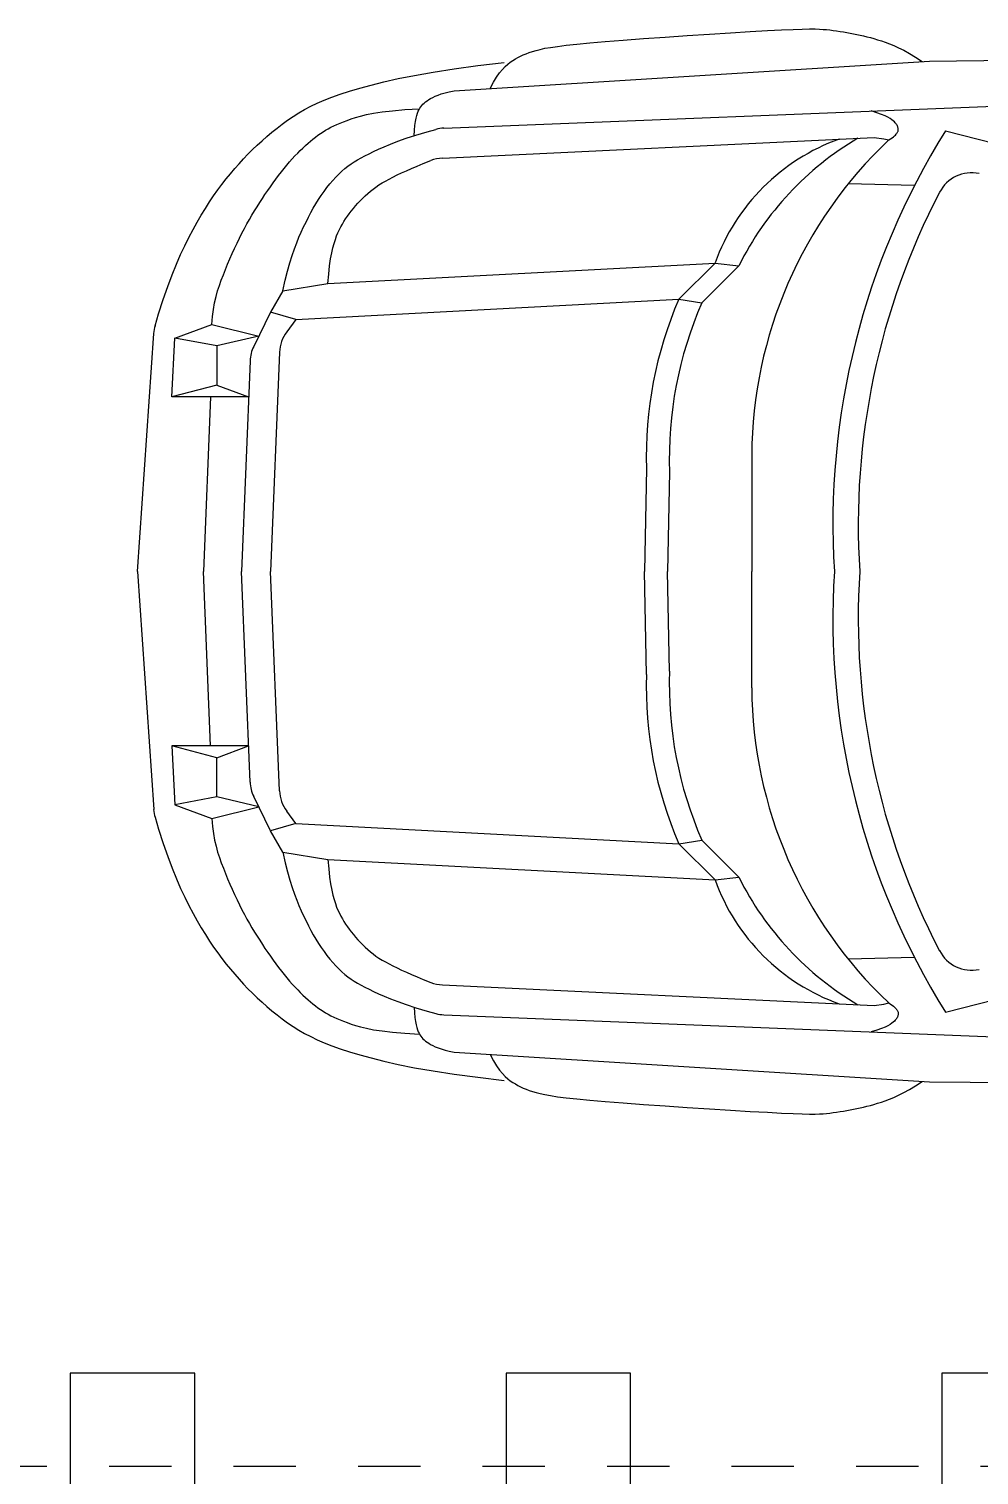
# Model space of a CAD drawing. Header units: inches. Extents: x -370 to 18, y -197 to 199.
# Drawn here: x -26.587 to -25.061, y 37.969 to 40.292 of the extents above; entities that cross this region are included whole.
import ezdxf

# ---------------------------------------------------------------- set-up
doc = ezdxf.new("R2010")
doc.units = ezdxf.units.IN
doc.header["$MEASUREMENT"] = 0
doc.linetypes.add('RAYITAS', pattern=[0.375, 0.25, -0.125])
doc.layers.add('MUEBLES', color=7, linetype='Continuous')

# ---------------------------------------------------------------- blocks, each defined once
blk = doc.blocks.new('a4')
at = {"color": 1}
for p, q in [((172.198, 151.7936), (172.9613, 151.8413)), ((172.9613, 151.8413), (173.2106, 151.8435)), ((172.1082, 151.8131), (172.1344, 151.8183)), ((172.1344, 151.8183), (172.1642, 151.8236)), ((172.1642, 151.8236), (172.1978, 151.8287)), ((172.1978, 151.8287), (172.2358, 151.8339)), ((172.2358, 151.8339), (172.2785, 151.8389)), ((172.0298, 151.7929), (172.0462, 151.7978)), ((172.0462, 151.7978), (172.0645, 151.8028)), ((172.0645, 151.8028), (172.085, 151.8079)), ((172.085, 151.8079), (172.1082, 151.8131)), ((171.9676, 151.7686), (171.978, 151.7736)), ((171.978, 151.7736), (171.9892, 151.7785)), ((171.9892, 151.7785), (172.0014, 151.7833)), ((172.0014, 151.7833), (172.0149, 151.7881)), ((172.0149, 151.7881), (172.0298, 151.7929)), ((172.1815, 151.7334), (173.1717, 151.7733)), ((171.9305, 151.7463), (171.9394, 151.7523)), ((171.9394, 151.7523), (171.9485, 151.758)), ((171.9485, 151.758), (171.9578, 151.7634)), ((171.9578, 151.7634), (171.9676, 151.7686)), ((171.8972, 151.7203), (171.9053, 151.7271)), ((171.9053, 151.7271), (171.9135, 151.7337)), ((171.9135, 151.7337), (171.9219, 151.7401)), ((171.9219, 151.7401), (171.9305, 151.7463)), ((172.1364, 151.7222), (172.1544, 151.7275)), ((172.1544, 151.7275), (172.1686, 151.7314)), ((172.9871, 151.7293), (173.5299, 151.5915)), ((171.8742, 151.699), (171.8817, 151.7062)), ((171.8817, 151.7062), (171.8894, 151.7133)), ((171.8894, 151.7133), (171.8972, 151.7203)), ((172.0764, 151.6997), (172.0854, 151.7036)), ((172.0854, 151.7036), (172.0956, 151.7079)), ((172.0956, 151.7079), (172.1073, 151.7124)), ((172.1073, 151.7124), (172.1208, 151.7172)), ((172.1208, 151.7172), (172.1364, 151.7222)), ((172.1792, 151.6854), (172.8726, 151.7186)), ((171.8524, 151.6764), (171.8596, 151.6841)), ((171.8596, 151.6841), (171.8668, 151.6916)), ((171.8668, 151.6916), (171.8742, 151.699)), ((172.0323, 151.6762), (172.0374, 151.6796)), ((172.0374, 151.6796), (172.0428, 151.6828)), ((172.0428, 151.6828), (172.0485, 151.686)), ((172.0485, 151.686), (172.0546, 151.6892)), ((172.0546, 151.6892), (172.0612, 151.6925)), ((172.0612, 151.6925), (172.0685, 151.696)), ((172.0685, 151.696), (172.0764, 151.6997)), ((172.1483, 151.6766), (172.1605, 151.6814)), ((171.8317, 151.6519), (171.8385, 151.6604)), ((171.8385, 151.6604), (171.8454, 151.6685)), ((171.8454, 151.6685), (171.8524, 151.6764)), ((172.0078, 151.6548), (172.0127, 151.6598)), ((172.0127, 151.6598), (172.0176, 151.6644)), ((172.0176, 151.6644), (172.0225, 151.6687)), ((172.0225, 151.6687), (172.0274, 151.6726)), ((172.0274, 151.6726), (172.0323, 151.6762)), ((172.0997, 151.655), (172.1063, 151.6583)), ((172.1063, 151.6583), (172.1135, 151.6617)), ((172.1135, 151.6617), (172.1213, 151.6652)), ((172.1213, 151.6652), (172.1296, 151.6688)), ((172.1296, 151.6688), (172.1386, 151.6726)), ((172.1386, 151.6726), (172.1483, 151.6766)), ((171.8116, 151.6248), (171.8182, 151.6342)), ((171.8182, 151.6342), (171.8249, 151.6432)), ((171.8249, 151.6432), (171.8317, 151.6519)), ((171.9889, 151.6319), (171.9935, 151.638)), ((171.9935, 151.638), (171.9982, 151.6439)), ((171.9982, 151.6439), (172.003, 151.6495)), ((172.003, 151.6495), (172.0078, 151.6548)), ((172.0593, 151.6287), (172.0635, 151.6323)), ((172.0635, 151.6323), (172.0679, 151.6357)), ((172.0679, 151.6357), (172.0724, 151.639)), ((172.0724, 151.639), (172.0772, 151.6423)), ((172.0772, 151.6423), (172.0823, 151.6455)), ((172.0823, 151.6455), (172.0877, 151.6486)), ((172.0877, 151.6486), (172.0935, 151.6518)), ((172.0935, 151.6518), (172.0997, 151.655)), ((172.9374, 151.6415), (172.8308, 151.6439)), ((171.7984, 151.6047), (171.805, 151.615)), ((171.805, 151.615), (171.8116, 151.6248)), ((171.9717, 151.6051), (171.9758, 151.6121)), ((171.9758, 151.6121), (171.98, 151.6189)), ((171.98, 151.6189), (171.9844, 151.6255)), ((171.9844, 151.6255), (171.9889, 151.6319)), ((172.0396, 151.6087), (172.0433, 151.6128)), ((172.0433, 151.6128), (172.0471, 151.617)), ((172.0471, 151.617), (172.0511, 151.621)), ((172.0511, 151.621), (172.0551, 151.6249)), ((172.0551, 151.6249), (172.0593, 151.6287)), ((171.7853, 151.5826), (171.7918, 151.5939)), ((171.7918, 151.5939), (171.7984, 151.6047)), ((171.96, 151.5827), (171.9638, 151.5904)), ((171.9638, 151.5904), (171.9677, 151.5979)), ((171.9677, 151.5979), (171.9717, 151.6051)), ((172.0209, 151.5838), (172.0236, 151.5879)), ((172.0236, 151.5879), (172.0265, 151.592)), ((172.0265, 151.592), (172.0295, 151.5961)), ((172.0295, 151.5961), (172.0327, 151.6003)), ((172.0327, 151.6003), (172.0361, 151.6045)), ((172.0361, 151.6045), (172.0396, 151.6087)), ((171.772, 151.558), (171.7787, 151.5706)), ((171.7787, 151.5706), (171.7853, 151.5826)), ((171.9487, 151.5582), (171.9524, 151.5666)), ((171.9524, 151.5666), (171.9562, 151.5748)), ((171.9562, 151.5748), (171.96, 151.5827)), ((172.0092, 151.5604), (172.0113, 151.5656)), ((172.0113, 151.5656), (172.0136, 151.5705)), ((172.0136, 151.5705), (172.0159, 151.5751)), ((172.0159, 151.5751), (172.0184, 151.5795)), ((172.0184, 151.5795), (172.0209, 151.5838)), ((171.7586, 151.5304), (171.7653, 151.5447)), ((171.7653, 151.5447), (171.772, 151.558)), ((171.9376, 151.5291), (171.9413, 151.5396)), ((171.9413, 151.5396), (171.945, 151.5493)), ((171.945, 151.5493), (171.9487, 151.5582)), ((172.0013, 151.5331), (172.0031, 151.5413)), ((172.0031, 151.5413), (172.0051, 151.5485)), ((172.0051, 151.5485), (172.0071, 151.5548)), ((172.0071, 151.5548), (172.0092, 151.5604)), ((171.7518, 151.5149), (171.7586, 151.5304)), ((171.9302, 151.5041), (171.9339, 151.5173)), ((171.9339, 151.5173), (171.9376, 151.5291)), ((171.995, 151.4839), (172.617, 151.5169)), ((171.9979, 151.5122), (171.9995, 151.5234)), ((171.9995, 151.5234), (172.0013, 151.5331)), ((172.617, 151.5169), (172.5589, 151.4587)), ((172.617, 151.5169), (172.6552, 151.5126)), ((171.7378, 151.4792), (171.7448, 151.4979)), ((171.7448, 151.4979), (171.7518, 151.5149)), ((171.9265, 151.4892), (171.9302, 151.5041)), ((171.995, 151.4839), (171.9964, 151.4991)), ((171.9964, 151.4991), (171.9979, 151.5122)), ((172.6552, 151.5126), (172.5958, 151.453)), ((171.7306, 151.4585), (171.7378, 151.4792)), ((171.9229, 151.4725), (171.9028, 151.438)), ((171.9229, 151.4725), (171.9265, 151.4892)), ((171.9229, 151.4725), (171.995, 151.4839)), ((171.7232, 151.4355), (171.7306, 151.4585)), ((171.9438, 151.426), (172.5589, 151.4587)), ((172.5589, 151.4587), (172.5958, 151.453)), ((171.7175, 151.4163), (171.7232, 151.4355)), ((171.9028, 151.438), (171.876, 151.383)), ((171.9438, 151.426), (171.9028, 151.438)), ((171.9438, 151.426), (171.929, 151.4064)), ((171.6892, 151.0215), (171.7153, 151.4036)), ((171.7494, 151.3965), (171.8087, 151.4183)), ((171.8087, 151.4183), (171.884, 151.3993)), ((171.7443, 151.3018), (171.7494, 151.3965)), ((171.8165, 151.3837), (171.7494, 151.3965)), ((171.884, 151.3993), (171.8165, 151.3837)), ((171.8165, 151.3837), (171.8165, 151.3209)), ((171.8702, 151.3598), (171.8563, 151.0215)), ((171.9174, 151.3738), (171.9029, 151.0215)), ((171.8165, 151.3209), (171.7443, 151.3018)), ((171.8165, 151.3209), (171.8678, 151.3018)), ((171.8678, 151.3018), (171.7443, 151.3018)), ((171.8068, 151.3018), (171.7953, 151.0215)), ((172.6759, 151.2084), (172.6759, 151.0215)), ((172.5069, 151.1871), (172.5038, 151.0215)), ((172.5438, 151.1814), (172.5408, 151.0215)), ((171.6892, 151.0215), (171.7153, 150.6394)), ((171.8068, 150.7413), (171.7953, 151.0215)), ((171.8702, 150.6833), (171.8563, 151.0215)), ((171.9174, 150.6693), (171.9029, 151.0215)), ((172.5069, 150.8559), (172.5038, 151.0215)), ((172.5438, 150.8617), (172.5408, 151.0215)), ((172.6759, 150.8347), (172.6759, 151.0215)), ((171.8165, 150.7222), (171.7443, 150.7413)), ((171.7443, 150.7413), (171.7494, 150.6466)), ((171.8678, 150.7413), (171.7443, 150.7413)), ((171.8165, 150.7222), (171.8678, 150.7413)), ((171.8165, 150.6594), (171.8165, 150.7222)), ((171.8165, 150.6594), (171.7494, 150.6466)), ((171.884, 150.6438), (171.8165, 150.6594)), ((171.9028, 150.6051), (171.876, 150.6601)), ((171.7494, 150.6466), (171.8087, 150.6247)), ((171.8087, 150.6247), (171.884, 150.6438)), ((171.9438, 150.617), (171.929, 150.6367)), ((171.7175, 150.6268), (171.7232, 150.6076)), ((171.9438, 150.617), (171.9028, 150.6051)), ((171.9438, 150.617), (172.5589, 150.5843)), ((171.7232, 150.6076), (171.7306, 150.5846)), ((171.9229, 150.5706), (171.9028, 150.6051)), ((172.5589, 150.5843), (172.5958, 150.5901)), ((172.6552, 150.5305), (172.5958, 150.5901)), ((171.7306, 150.5846), (171.7378, 150.5639)), ((171.7378, 150.5639), (171.7448, 150.5452)), ((171.9229, 150.5706), (171.9265, 150.5538)), ((171.9229, 150.5706), (171.995, 150.5592)), ((172.617, 150.5261), (172.5589, 150.5843)), ((171.7448, 150.5452), (171.7518, 150.5282)), ((171.9265, 150.5538), (171.9302, 150.539)), ((171.995, 150.5592), (172.617, 150.5261)), ((171.995, 150.5592), (171.9964, 150.544)), ((171.9964, 150.544), (171.9979, 150.5309)), ((171.7518, 150.5282), (171.7586, 150.5127)), ((171.9302, 150.539), (171.9339, 150.5258)), ((171.9339, 150.5258), (171.9376, 150.514)), ((171.9979, 150.5309), (171.9995, 150.5197)), ((171.9995, 150.5197), (172.0013, 150.51)), ((172.617, 150.5261), (172.6552, 150.5305)), ((171.7586, 150.5127), (171.7653, 150.4984)), ((171.7653, 150.4984), (171.772, 150.485)), ((171.9376, 150.514), (171.9413, 150.5034)), ((171.9413, 150.5034), (171.945, 150.4938)), ((172.0013, 150.51), (172.0031, 150.5018)), ((172.0031, 150.5018), (172.0051, 150.4946)), ((172.0051, 150.4946), (172.0071, 150.4883)), ((171.772, 150.485), (171.7787, 150.4724)), ((171.7787, 150.4724), (171.7853, 150.4605)), ((171.945, 150.4938), (171.9487, 150.4849)), ((171.9487, 150.4849), (171.9524, 150.4765)), ((171.9524, 150.4765), (171.9562, 150.4683)), ((172.0071, 150.4883), (172.0092, 150.4827)), ((172.0092, 150.4827), (172.0113, 150.4775)), ((172.0113, 150.4775), (172.0136, 150.4726)), ((172.0136, 150.4726), (172.0159, 150.468)), ((171.7853, 150.4605), (171.7918, 150.4491)), ((171.7918, 150.4491), (171.7984, 150.4384)), ((171.9562, 150.4683), (171.96, 150.4604)), ((171.96, 150.4604), (171.9638, 150.4527)), ((171.9638, 150.4527), (171.9677, 150.4452)), ((172.0159, 150.468), (172.0184, 150.4636)), ((172.0184, 150.4636), (172.0209, 150.4593)), ((172.0209, 150.4593), (172.0236, 150.4552)), ((172.0236, 150.4552), (172.0265, 150.4511)), ((172.0265, 150.4511), (172.0295, 150.447)), ((172.9871, 150.3138), (173.5299, 150.4516)), ((171.7984, 150.4384), (171.805, 150.4281)), ((171.805, 150.4281), (171.8116, 150.4183)), ((171.9677, 150.4452), (171.9717, 150.438)), ((171.9717, 150.438), (171.9758, 150.4309)), ((171.9758, 150.4309), (171.98, 150.4241)), ((172.0295, 150.447), (172.0327, 150.4428)), ((172.0327, 150.4428), (172.0361, 150.4386)), ((172.0361, 150.4386), (172.0396, 150.4344)), ((172.0396, 150.4344), (172.0433, 150.4302)), ((172.0433, 150.4302), (172.0471, 150.4261)), ((172.0471, 150.4261), (172.0511, 150.4221)), ((171.8116, 150.4183), (171.8182, 150.4089)), ((171.8182, 150.4089), (171.8249, 150.3999)), ((171.98, 150.4241), (171.9844, 150.4176)), ((171.9844, 150.4176), (171.9889, 150.4112)), ((171.9889, 150.4112), (171.9935, 150.4051)), ((171.9935, 150.4051), (171.9982, 150.3992)), ((172.0511, 150.4221), (172.0551, 150.4182)), ((172.0551, 150.4182), (172.0593, 150.4144)), ((172.0593, 150.4144), (172.0635, 150.4108)), ((172.0635, 150.4108), (172.0679, 150.4074)), ((172.0679, 150.4074), (172.0724, 150.404)), ((172.0724, 150.404), (172.0772, 150.4008)), ((172.9374, 150.4015), (172.8308, 150.3992)), ((171.8249, 150.3999), (171.8317, 150.3911)), ((171.8317, 150.3911), (171.8385, 150.3827)), ((171.8385, 150.3827), (171.8454, 150.3746)), ((171.9982, 150.3992), (172.003, 150.3936)), ((172.003, 150.3936), (172.0078, 150.3883)), ((172.0078, 150.3883), (172.0127, 150.3833)), ((172.0127, 150.3833), (172.0176, 150.3787)), ((172.0176, 150.3787), (172.0225, 150.3744)), ((172.0772, 150.4008), (172.0823, 150.3976)), ((172.0823, 150.3976), (172.0877, 150.3945)), ((172.0877, 150.3945), (172.0935, 150.3913)), ((172.0935, 150.3913), (172.0997, 150.3881)), ((172.0997, 150.3881), (172.1063, 150.3848)), ((172.1063, 150.3848), (172.1135, 150.3814)), ((172.1135, 150.3814), (172.1213, 150.3779)), ((171.8454, 150.3746), (171.8524, 150.3667)), ((171.8524, 150.3667), (171.8596, 150.3589)), ((171.8596, 150.3589), (171.8668, 150.3514)), ((172.0225, 150.3744), (172.0274, 150.3705)), ((172.0274, 150.3705), (172.0323, 150.3669)), ((172.0323, 150.3669), (172.0374, 150.3635)), ((172.0374, 150.3635), (172.0428, 150.3602)), ((172.0428, 150.3602), (172.0485, 150.3571)), ((172.0485, 150.3571), (172.0546, 150.3539)), ((172.1213, 150.3779), (172.1296, 150.3742)), ((172.1296, 150.3742), (172.1386, 150.3705)), ((172.1386, 150.3705), (172.1483, 150.3665)), ((172.1483, 150.3665), (172.1605, 150.3617)), ((172.1792, 150.3576), (172.8726, 150.3245)), ((171.8668, 150.3514), (171.8742, 150.3441)), ((171.8742, 150.3441), (171.8817, 150.3369)), ((171.8817, 150.3369), (171.8894, 150.3298)), ((172.0546, 150.3539), (172.0612, 150.3506)), ((172.0612, 150.3506), (172.0685, 150.3471)), ((172.0685, 150.3471), (172.0764, 150.3434)), ((172.0764, 150.3434), (172.0854, 150.3394)), ((172.0854, 150.3394), (172.0956, 150.3352)), ((172.0956, 150.3352), (172.1073, 150.3307)), ((171.8894, 150.3298), (171.8972, 150.3228)), ((171.8972, 150.3228), (171.9053, 150.316)), ((171.9053, 150.316), (171.9135, 150.3094)), ((171.9135, 150.3094), (171.9219, 150.3029)), ((172.1073, 150.3307), (172.1208, 150.3259)), ((172.1208, 150.3259), (172.1364, 150.3209)), ((172.1364, 150.3209), (172.1544, 150.3155)), ((172.1544, 150.3155), (172.1686, 150.3117)), ((172.1815, 150.3097), (173.1717, 150.2698)), ((171.9219, 150.3029), (171.9305, 150.2967)), ((171.9305, 150.2967), (171.9394, 150.2908)), ((171.9394, 150.2908), (171.9485, 150.2851)), ((171.9485, 150.2851), (171.9578, 150.2796)), ((171.9578, 150.2796), (171.9676, 150.2745)), ((171.9676, 150.2745), (171.978, 150.2695)), ((171.978, 150.2695), (171.9892, 150.2646)), ((171.9892, 150.2646), (172.0014, 150.2598)), ((172.0014, 150.2598), (172.0149, 150.255)), ((172.0149, 150.255), (172.0298, 150.2502)), ((172.0298, 150.2502), (172.0462, 150.2453)), ((172.0462, 150.2453), (172.0645, 150.2403)), ((172.0645, 150.2403), (172.085, 150.2352)), ((172.198, 150.2495), (172.9613, 150.2018)), ((172.085, 150.2352), (172.1082, 150.23)), ((172.1082, 150.23), (172.1344, 150.2247)), ((172.1344, 150.2247), (172.1642, 150.2195)), ((172.1642, 150.2195), (172.1978, 150.2143)), ((172.1978, 150.2143), (172.2358, 150.2092)), ((172.2358, 150.2092), (172.2785, 150.2042)), ((172.9613, 150.2018), (173.2106, 150.1996))]:
    blk.add_line(p, q, dxfattribs=at)
for points in [[(172.2556, 151.7972), (172.261, 151.8072), (172.2661, 151.8155), (172.2709, 151.8223), (172.2755, 151.8279), (172.2799, 151.8325), (172.2841, 151.8362), (172.2882, 151.8393), (172.2923, 151.842), (172.2963, 151.8446), (172.3003, 151.8469), (172.3045, 151.8491), (172.3088, 151.8512), (172.3135, 151.8531), (172.3184, 151.855), (172.3238, 151.8567), (172.3297, 151.8584), (172.3362, 151.86), (172.3438, 151.8617), (172.353, 151.8633), (172.3642, 151.8649), (172.3781, 151.8667), (172.3951, 151.8685), (172.4157, 151.8704), (172.4404, 151.8726), (172.4695, 151.8749), (172.502, 151.8773), (172.5367, 151.8797), (172.5724, 151.8822), (172.6079, 151.8845), (172.642, 151.8867), (172.6735, 151.8886), (172.7011, 151.8901), (172.724, 151.8913), (172.7424, 151.8921), (172.7571, 151.8926), (172.7687, 151.8929), (172.7777, 151.8929), (172.7849, 151.8926), (172.7909, 151.8922), (172.7963, 151.8917), (172.8016, 151.8912), (172.807, 151.8905), (172.8124, 151.8897), (172.8179, 151.8889), (172.8233, 151.8881), (172.8287, 151.8871), (172.8342, 151.8861), (172.8395, 151.8851), (172.8449, 151.884), (172.8502, 151.8829), (172.8556, 151.8817), (172.8611, 151.8804), (172.8666, 151.8789), (172.8723, 151.8773), (172.8781, 151.8756), (172.8842, 151.8737), (172.8905, 151.8715), (172.8972, 151.8691), (172.9043, 151.8662), (172.9119, 151.8627), (172.9202, 151.8585), (172.9292, 151.8535), (172.9391, 151.8476), (172.95, 151.8406)], [(172.1336, 151.7213), (172.1342, 151.7304), (172.1349, 151.738), (172.1358, 151.7443), (172.1368, 151.7496), (172.1378, 151.7539), (172.139, 151.7575), (172.1403, 151.7606), (172.1416, 151.7632), (172.143, 151.7656), (172.1445, 151.7679), (172.1461, 151.77), (172.1478, 151.772), (172.1498, 151.7739), (172.152, 151.7757), (172.1544, 151.7775), (172.1571, 151.7793), (172.1601, 151.7811), (172.1636, 151.7829), (172.1676, 151.7848), (172.1721, 151.7866), (172.1773, 151.7884), (172.1833, 151.7902), (172.1902, 151.7919), (172.198, 151.7936)], [(171.8087, 151.4183), (171.8098, 151.431), (171.8113, 151.4425), (171.8132, 151.4531), (171.8155, 151.4629), (171.818, 151.4721), (171.8209, 151.4809), (171.8239, 151.4894), (171.8272, 151.4979), (171.8306, 151.5064), (171.8341, 151.5149), (171.8377, 151.5235), (171.8415, 151.532), (171.8453, 151.5404), (171.8492, 151.5487), (171.8531, 151.5568), (171.8571, 151.5646), (171.8611, 151.5723), (171.8651, 151.5797), (171.8692, 151.5868), (171.8732, 151.5938), (171.8773, 151.6006), (171.8815, 151.6073), (171.8856, 151.6139), (171.8899, 151.6204), (171.8941, 151.6269), (171.8985, 151.6332), (171.9028, 151.6395), (171.9072, 151.6457), (171.9116, 151.6517), (171.916, 151.6576), (171.9204, 151.6633), (171.9249, 151.6688), (171.9293, 151.6742), (171.9336, 151.6793), (171.938, 151.6841), (171.9423, 151.6888), (171.9466, 151.6933), (171.9508, 151.6976), (171.955, 151.7016), (171.9591, 151.7055), (171.9632, 151.7092), (171.9672, 151.7127), (171.9712, 151.716), (171.9752, 151.7191), (171.9792, 151.7221), (171.9832, 151.7249), (171.9873, 151.7276), (171.9915, 151.7302), (171.9957, 151.7326), (172.0001, 151.7349), (172.0047, 151.7372), (172.0096, 151.7394), (172.0147, 151.7416), (172.0203, 151.7438), (172.0262, 151.746), (172.0326, 151.7483), (172.0396, 151.7506), (172.0476, 151.7529), (172.0571, 151.7552), (172.0684, 151.7574), (172.0822, 151.7595), (172.0988, 151.7614), (172.1187, 151.7632), (172.1424, 151.7646)], [(172.896, 151.7145), (172.899, 151.7164), (172.9015, 151.7182), (172.9036, 151.7198), (172.9053, 151.7212), (172.9067, 151.7225), (172.9079, 151.7238), (172.9088, 151.7249), (172.9095, 151.726), (172.9102, 151.727), (172.9106, 151.728), (172.911, 151.7289), (172.9112, 151.7299), (172.9114, 151.7308), (172.9114, 151.7318), (172.9113, 151.7328), (172.9112, 151.7337), (172.9109, 151.7348), (172.9106, 151.7358), (172.9102, 151.7369), (172.9095, 151.7381), (172.9088, 151.7394), (172.9078, 151.7407), (172.9066, 151.7421), (172.9052, 151.7437), (172.9034, 151.7453), (172.9013, 151.7471), (172.8984, 151.749), (172.8948, 151.7511), (172.8901, 151.7533), (172.8842, 151.7557), (172.8769, 151.7583), (172.868, 151.7611)], [(172.8726, 151.7186), (172.888, 151.7164), (172.896, 151.7145)], [(171.8087, 150.6247), (171.8098, 150.6121), (171.8113, 150.6006), (171.8132, 150.59), (171.8155, 150.5802), (171.818, 150.571), (171.8209, 150.5622), (171.8239, 150.5536), (171.8272, 150.5452), (171.8306, 150.5367), (171.8341, 150.5281), (171.8377, 150.5196), (171.8415, 150.5111), (171.8453, 150.5027), (171.8492, 150.4944), (171.8531, 150.4863), (171.8571, 150.4784), (171.8611, 150.4708), (171.8651, 150.4634), (171.8692, 150.4563), (171.8732, 150.4493), (171.8773, 150.4424), (171.8815, 150.4358), (171.8856, 150.4292), (171.8899, 150.4227), (171.8941, 150.4162), (171.8985, 150.4098), (171.9028, 150.4036), (171.9072, 150.3974), (171.9116, 150.3913), (171.916, 150.3855), (171.9204, 150.3798), (171.9249, 150.3742), (171.9293, 150.3689), (171.9336, 150.3638), (171.938, 150.3589), (171.9423, 150.3543), (171.9466, 150.3498), (171.9508, 150.3455), (171.955, 150.3414), (171.9591, 150.3376), (171.9632, 150.3339), (171.9672, 150.3304), (171.9712, 150.3271), (171.9752, 150.324), (171.9792, 150.321), (171.9832, 150.3182), (171.9873, 150.3155), (171.9915, 150.3129), (171.9957, 150.3105), (172.0001, 150.3081), (172.0047, 150.3059), (172.0096, 150.3037), (172.0147, 150.3015), (172.0203, 150.2993), (172.0262, 150.2971), (172.0326, 150.2948), (172.0396, 150.2925), (172.0476, 150.2902), (172.0571, 150.2879), (172.0684, 150.2857), (172.0822, 150.2836), (172.0988, 150.2816), (172.1187, 150.2799), (172.1424, 150.2785)], [(172.1336, 150.3218), (172.1342, 150.3127), (172.1349, 150.3051), (172.1358, 150.2987), (172.1368, 150.2935), (172.1378, 150.2892), (172.139, 150.2856), (172.1403, 150.2825), (172.1416, 150.2799), (172.143, 150.2774), (172.1445, 150.2752), (172.1461, 150.2731), (172.1478, 150.2711), (172.1498, 150.2692), (172.152, 150.2674), (172.1544, 150.2656), (172.1571, 150.2638), (172.1601, 150.262), (172.1636, 150.2602), (172.1676, 150.2583), (172.1721, 150.2565), (172.1773, 150.2547), (172.1833, 150.2529), (172.1902, 150.2512), (172.198, 150.2495)], [(172.896, 150.3286), (172.899, 150.3266), (172.9015, 150.3249), (172.9036, 150.3233), (172.9053, 150.3219), (172.9067, 150.3205), (172.9079, 150.3193), (172.9088, 150.3182), (172.9095, 150.3171), (172.9102, 150.3161), (172.9106, 150.3151), (172.911, 150.3141), (172.9112, 150.3132), (172.9114, 150.3122), (172.9114, 150.3113), (172.9113, 150.3103), (172.9112, 150.3093), (172.9109, 150.3083), (172.9106, 150.3073), (172.9102, 150.3061), (172.9095, 150.305), (172.9088, 150.3037), (172.9078, 150.3024), (172.9066, 150.301), (172.9052, 150.2994), (172.9034, 150.2978), (172.9013, 150.296), (172.8984, 150.2941), (172.8948, 150.292), (172.8901, 150.2898), (172.8842, 150.2874), (172.8769, 150.2848), (172.868, 150.282)], [(172.8726, 150.3245), (172.888, 150.3267), (172.896, 150.3286)], [(172.2556, 150.2459), (172.261, 150.2359), (172.2661, 150.2276), (172.2709, 150.2207), (172.2755, 150.2152), (172.2799, 150.2106), (172.2841, 150.2069), (172.2882, 150.2038), (172.2923, 150.201), (172.2963, 150.1985), (172.3003, 150.1962), (172.3045, 150.194), (172.3088, 150.1919), (172.3135, 150.19), (172.3184, 150.1881), (172.3238, 150.1864), (172.3297, 150.1847), (172.3362, 150.183), (172.3438, 150.1814), (172.353, 150.1798), (172.3642, 150.1781), (172.3781, 150.1764), (172.3951, 150.1746), (172.4157, 150.1726), (172.4404, 150.1705), (172.4695, 150.1682), (172.502, 150.1658), (172.5367, 150.1633), (172.5724, 150.1609), (172.6079, 150.1586), (172.642, 150.1564), (172.6735, 150.1545), (172.7011, 150.153), (172.724, 150.1518), (172.7424, 150.1509), (172.7571, 150.1504), (172.7687, 150.1502), (172.7777, 150.1502), (172.7849, 150.1504), (172.7909, 150.1508), (172.7963, 150.1513), (172.8016, 150.1519), (172.807, 150.1526), (172.8124, 150.1533), (172.8179, 150.1542), (172.8233, 150.155), (172.8287, 150.156), (172.8342, 150.1569), (172.8395, 150.158), (172.8449, 150.159), (172.8502, 150.1602), (172.8556, 150.1614), (172.8611, 150.1627), (172.8666, 150.1642), (172.8723, 150.1657), (172.8781, 150.1675), (172.8842, 150.1694), (172.8905, 150.1715), (172.8972, 150.174), (172.9043, 150.1769), (172.9119, 150.1804), (172.9202, 150.1846), (172.9292, 150.1895), (172.9391, 150.1955), (172.95, 150.2025)]]:
    blk.add_lwpolyline(points, dxfattribs=at)
for centre, radius, start, end in [((172.1839, 151.6751), 0.0584, 92.3081, 105.2022), ((174.0007, 151.0973), 1.1944, 148.0584, 183.6387), ((172.9293, 151.4034), 0.3323, 109.8795, 160.013), ((173.0984, 151.2903), 0.4958, 120.5374, 153.3626), ((173.3784, 151.2038), 0.7025, 133.3678, 179.6227), ((172.182, 151.6271), 0.0584, 92.7359, 111.6043), ((173.0294, 151.6035), 0.0584, 78.3608, 152.4759), ((174.0007, 151.0973), 1.1536, 152.4759, 183.7678), ((173.1332, 151.208), 0.6266, 156.4155, 181.9098), ((173.1701, 151.2023), 0.6266, 156.4155, 181.9098), ((171.7735, 151.3997), 0.0584, 163.5098, 176.1031), ((171.9757, 151.3714), 0.0584, 143.1073, 177.6524), ((171.9285, 151.3574), 0.0584, 154.0545, 177.6524), ((174.0007, 150.9457), 1.1944, 176.3613, 211.9416), ((174.0007, 150.9457), 1.1536, 176.2322, 207.5241), ((173.1332, 150.8351), 0.6266, 178.0902, 203.5845), ((173.1701, 150.8408), 0.6266, 178.0902, 203.5845), ((173.3784, 150.8393), 0.7025, 180.3773, 226.6322), ((171.9285, 150.6857), 0.0584, 182.3476, 205.9455), ((171.9757, 150.6717), 0.0584, 182.3476, 216.8927), ((171.7735, 150.6434), 0.0584, 183.8969, 196.4902), ((172.9293, 150.6397), 0.3323, 199.987, 250.1205), ((173.0984, 150.7528), 0.4958, 206.6374, 239.4626), ((173.0294, 150.4396), 0.0584, 207.5241, 281.6392), ((172.182, 150.416), 0.0584, 248.3957, 267.2641), ((172.1839, 150.368), 0.0584, 254.7978, 267.6919)]:
    blk.add_arc(centre, radius, start, end, dxfattribs=at)

msp = doc.modelspace()

# ---------------------------------------------------------------- linework, layer by layer
at = {"color": 8, "linetype": 'RAYITAS', "ltscale": 0.4}
msp.add_line((-24.75813, 37.98314), (-27.34028, 37.98314), dxfattribs=at)
at = {"layer": 'MUEBLES', "color": 5}
for points in [[(-26.5205, 37.73314), (-26.3205, 37.73314), (-26.3205, 38.13314), (-26.5205, 38.13314)], [(-25.8205, 37.73314), (-25.6205, 37.73314), (-25.6205, 38.13314), (-25.8205, 38.13314)], [(-25.1205, 37.73314), (-24.9205, 37.73314), (-24.9205, 38.13314), (-25.1205, 38.13314)]]:
    msp.add_lwpolyline(points, close=True, dxfattribs=at)

# ---------------------------------------------------------------- block references
at = {"layer": 'MUEBLES'}
msp.add_blockref('a4', (-198.10178, -111.6012), dxfattribs=at)

doc.saveas('drawing.dxf')
